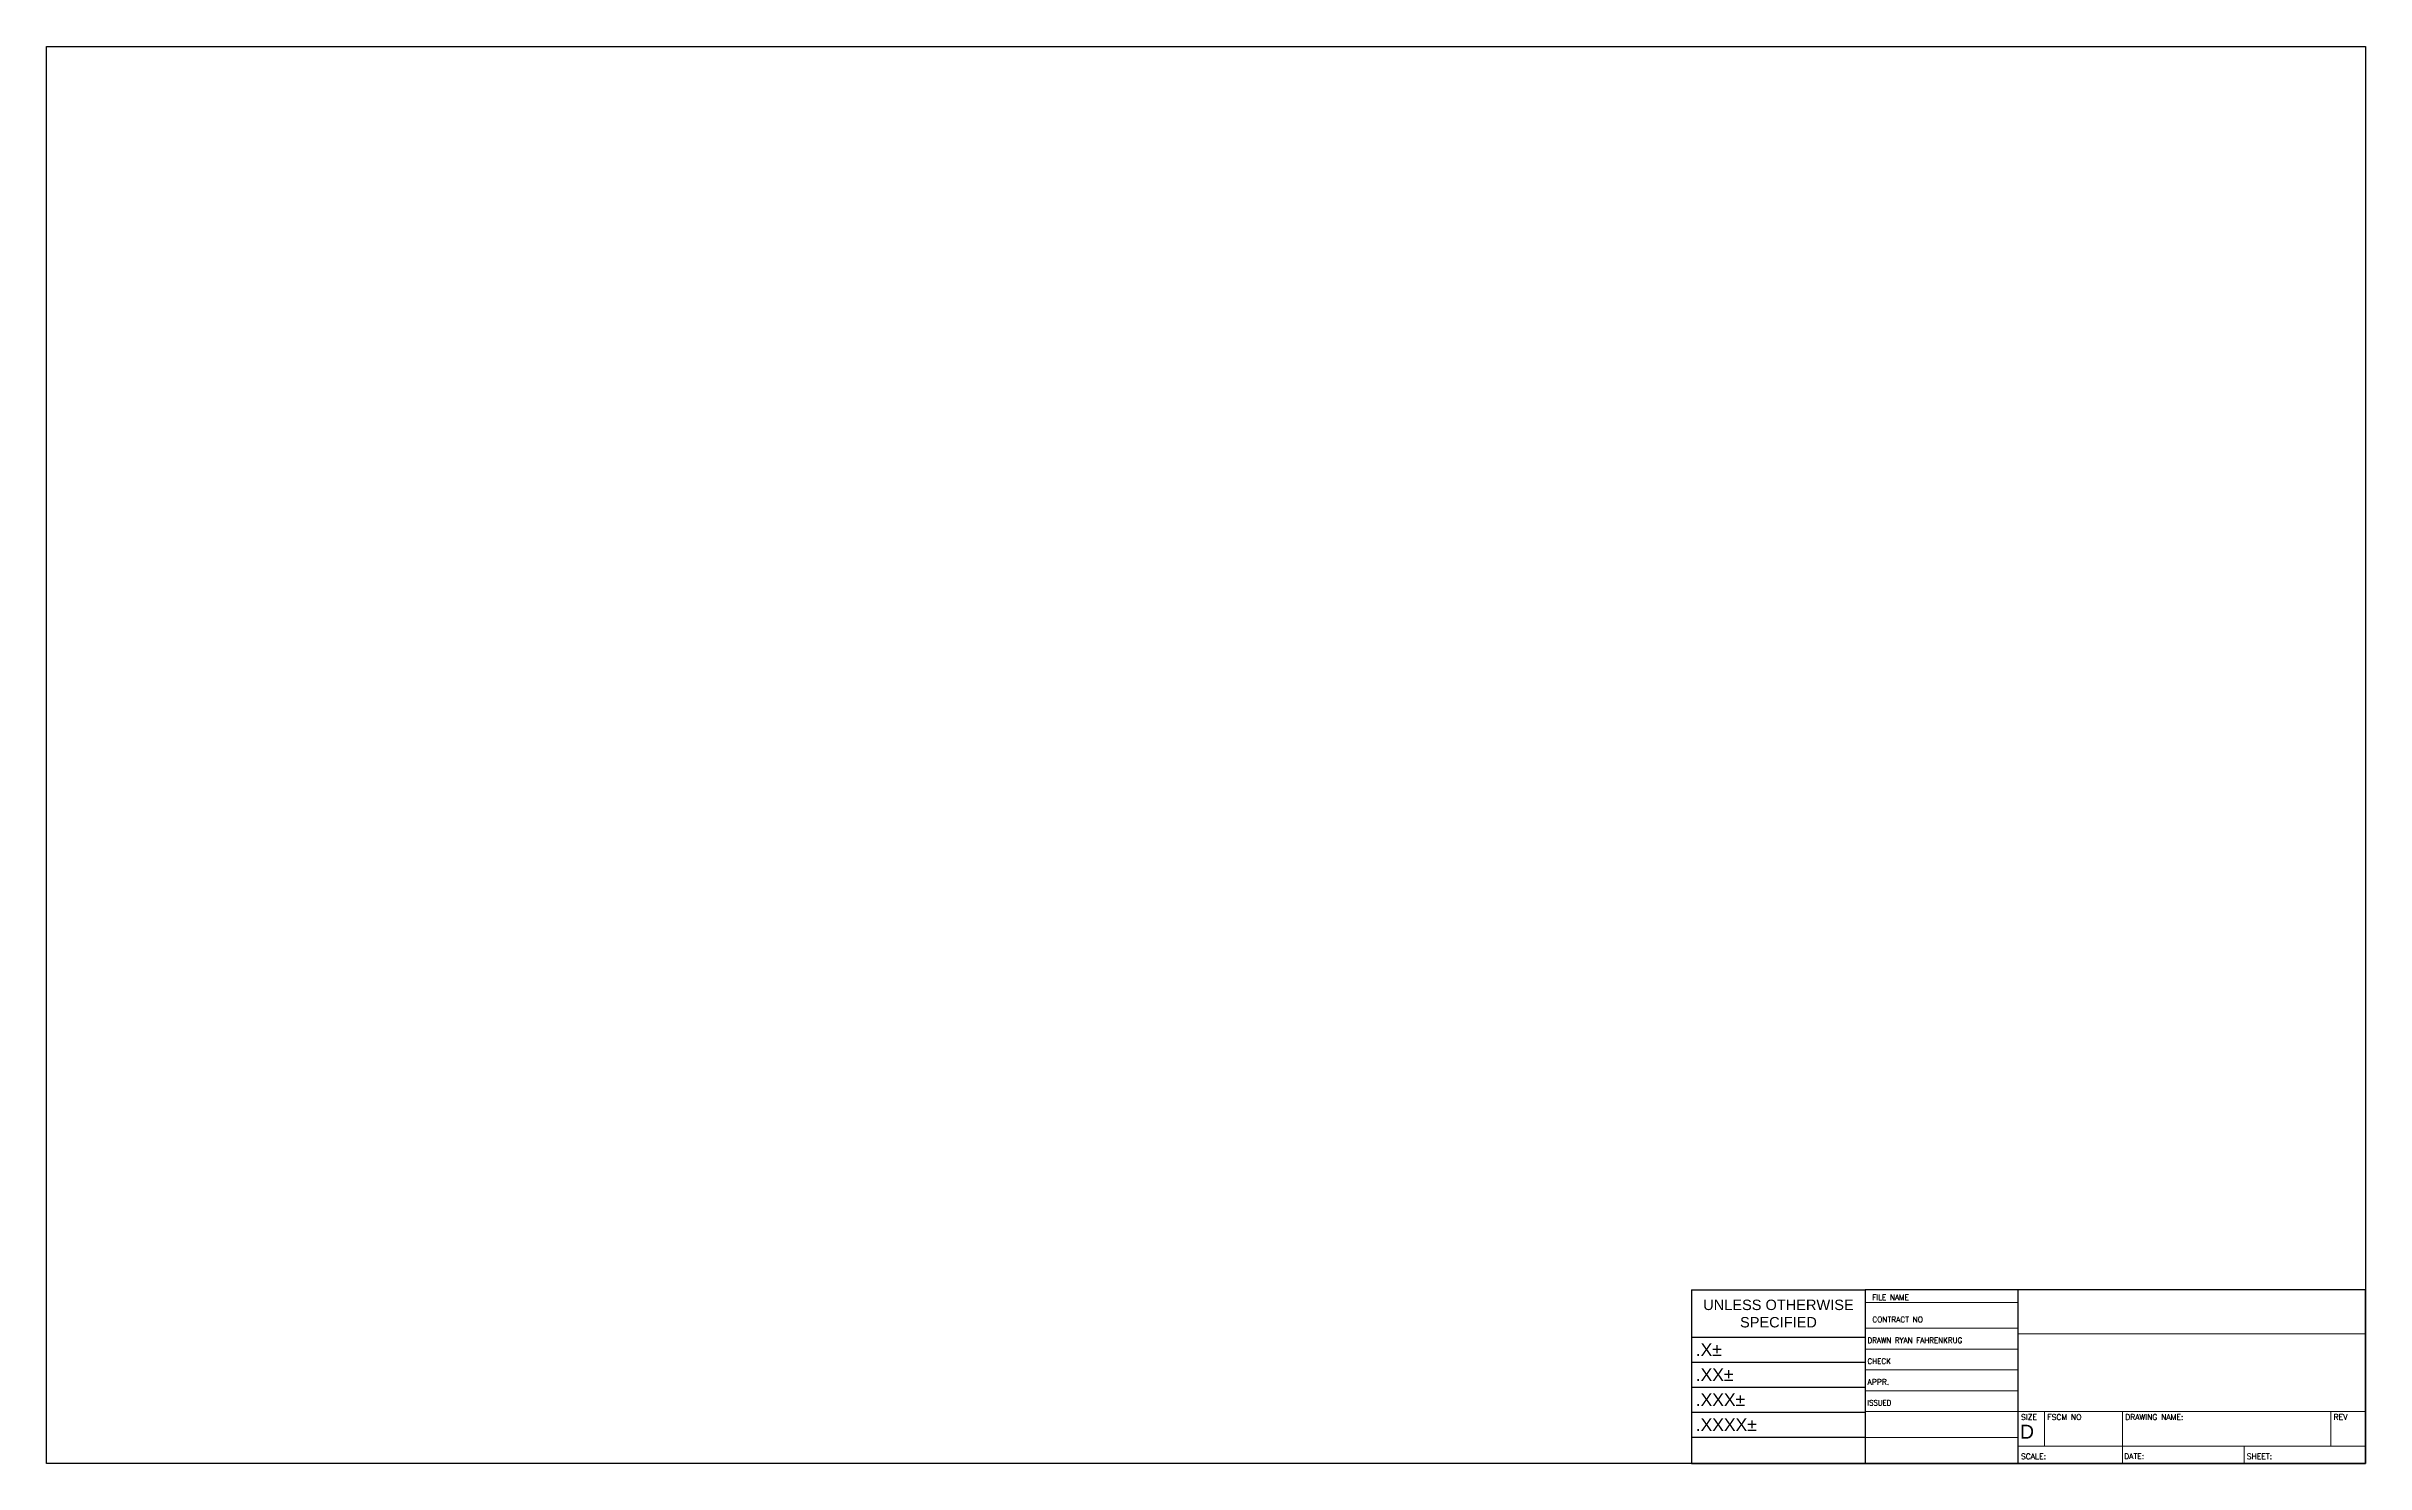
# Paper-space layout 'D SIZE' of a CAD drawing. Header units: inches. Extents: x 0 to 33.4, y 0.1 to 20.5.
import ezdxf
from ezdxf.enums import TextEntityAlignment as Align

# ---------------------------------------------------------------- set-up
doc = ezdxf.new("R2010")
doc.units = ezdxf.units.IN
doc.header["$MEASUREMENT"] = 0
doc.layers.add('Title Block', color=7, linetype='Continuous')
doc.styles.add('ACANSTS', font='romans.shx', dxfattribs={"height": 1})
doc.styles.get("Standard").update_dxf_attribs({"font": 'arial.ttf'})

# ---------------------------------------------------------------- blocks, each defined once
blk = doc.blocks.new('*T11')
at = {"layer": 'Title Block', "color": 0, "linetype": 'ByBlock', "lineweight": -2, "transparency": 16777216}
for p, q in [((0, 0), (2.5, 0)), ((0, 0), (0, -2.501)), ((2.5, 0), (2.5, -2.501)), ((0, -0.681), (2.5, -0.681)), ((0, -1.041), (2.5, -1.041)), ((0, -1.401), (2.5, -1.401)), ((0, -1.761), (2.5, -1.761)), ((0, -2.121), (2.5, -2.121)), ((0, -2.501), (2.5, -2.501))]:
    blk.add_line(p, q, dxfattribs=at)
at = {"layer": 'Title Block', "color": 0, "transparency": 16777216, "width": 2.38}
for s, insert, char_height, attachment_point in [('UNLESS OTHERWISE SPECIFIED', (1.25, -0.341), 0.15, 5), ('.X%%P', (0.06, -0.861), 0.18, 4), ('.XX%%P', (0.06, -1.221), 0.18, 4), ('.XXX%%P', (0.06, -1.581), 0.18, 4), ('.XXXX%%P', (0.06, -1.941), 0.18, 4)]:
    blk.add_mtext(s, dxfattribs=dict(at, insert=insert, char_height=char_height, attachment_point=attachment_point))

psp = doc.layouts.new('D SIZE')

# ---------------------------------------------------------------- linework, layer by layer
psp.add_lwpolyline([(33.391, 0.088), (0.015, 0.088), (0.015, 20.491), (33.391, 20.491)], close=True)
at = {"layer": 'Title Block', "lineweight": 15}
for p, q in [((26.191, 2.408), (28.391, 2.408)), ((28.391, 2.038), (26.191, 2.038)), ((28.391, 1.738), (26.191, 1.738)), ((33.391, 1.958), (28.391, 1.958)), ((28.391, 1.438), (26.191, 1.438)), ((28.391, 1.138), (26.191, 1.138)), ((28.391, 0.838), (26.191, 0.838)), ((33.391, 0.838), (28.391, 0.838)), ((28.771, 0.838), (28.771, 0.338)), ((29.891, 0.838), (29.891, 0.088)), ((32.891, 0.838), (32.891, 0.338)), ((28.391, 0.463), (26.191, 0.463)), ((33.391, 0.338), (28.391, 0.338)), ((31.641, 0.088), (31.641, 0.338))]:
    psp.add_line(p, q, dxfattribs=at)
at = {"layer": 'Title Block'}
psp.add_line((28.391, 0.088), (28.391, 2.588), dxfattribs=at)
psp.add_lwpolyline([(33.391, 2.588), (26.191, 2.588), (26.191, 0.088), (33.391, 0.088)], close=True, dxfattribs=at)

# ---------------------------------------------------------------- block references
psp.add_blockref('*T11', (23.691, 2.589))

# ---------------------------------------------------------------- texts
at = {"layer": 'Title Block', "lineweight": 15, "style": 'ACANSTS'}
for s, width, p in [('FILE NAME', 0.951562, (26.292, 2.443)), ('CONTRACT NO', 0.979028, (26.292, 2.123)), ('DRAWN RYAN FAHRENKRUG', 0.942857, (26.222, 1.823))]:
    psp.add_text(s, height=0.08, dxfattribs=dict(at, width=width)).set_placement(p)
for s, width, p in [('CHECK', 0.942857, (26.222, 1.563)), ('ISSUED', 0.90932, (26.222, 0.963))]:
    psp.add_text(s, height=0.08, dxfattribs=dict(at, width=width)).set_placement(p, align=Align.MIDDLE_LEFT)
for s, p in [('APPR.', (26.222, 1.263)), ('SCALE:', (28.431, 0.193)), ('SHEET:', (31.681, 0.193))]:
    psp.add_text(s, height=0.08, dxfattribs=at).set_placement(p, align=Align.MIDDLE_LEFT)
for s, p in [('SIZE', (28.431, 0.718)), ('FSCM NO', (28.811, 0.718)), ('DRAWING NAME:', (29.931, 0.718)), ('REV', (32.931, 0.718)), ('DATE:', (29.916, 0.155))]:
    psp.add_text(s, height=0.08, dxfattribs=at).set_placement(p)
at = {"layer": 'Title Block', "insert": (28.417, 0.648), "char_height": 0.2, "attachment_point": 1}
psp.add_mtext_dynamic_manual_height_columns('D', width=0.35349, gutter_width=1, heights=[0], dxfattribs=at)

doc.saveas('drawing.dxf')
